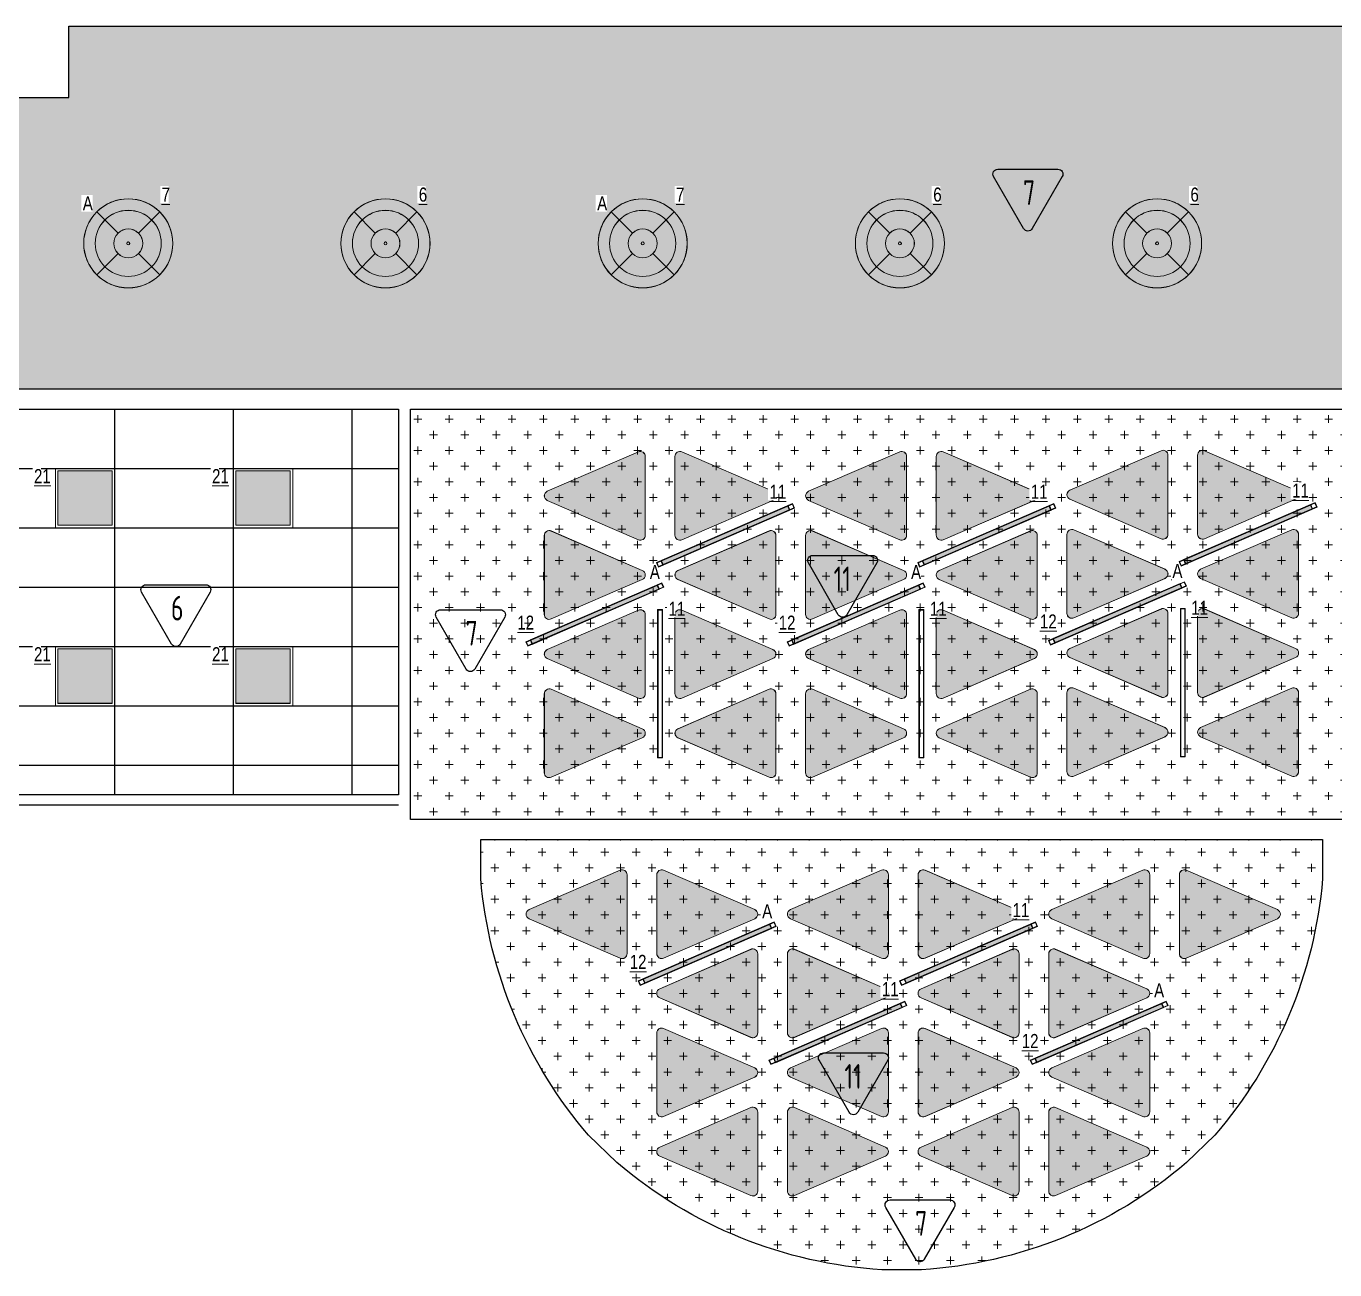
# Model space of a CAD drawing. Header units: millimetres. Extents: x -510890 to 418982, y -118257 to 141350.
# Drawn here: x 220505 to 233734, y 62294 to 74866 of the extents above; entities that cross this region are included whole.
import ezdxf

# ---------------------------------------------------------------- set-up
doc = ezdxf.new("R2010")
doc.units = ezdxf.units.MM
for name, color, linetype, lineweight in [('_ЭОМ_ОБЩ_Освещение_текст тип светильника', 172, 'Continuous', 50), ('_ЭОМ_светильник А', 1, 'Continuous', 35), ('_ЭОМ_светильник Р', 4, 'Continuous', 35), ('АР_Потолки_Штриховка', 252, 'Continuous', 0)]:
    doc.layers.add(name, color=color, linetype=linetype, lineweight=lineweight)
doc.layers.add('X-ref Light', color=250, linetype='Continuous')
for name, color, linetype, lineweight, true_color in [('АР_Потолок_RAL 095 85 40', 7, 'Continuous', 5, 0xddc87a), ('АР_Потолок_RAL 100 70 20', 7, 'Continuous', 5, 0xb3ac85), ('АР_Потолок_Покраска', 7, 'Continuous', 5, 0x007399), ('АР_Потолок_Текстура дерево', 7, 'Continuous', 5, 0xe7bf8e)]:
    doc.layers.add(name, color=color, linetype=linetype, lineweight=lineweight, true_color=true_color)
doc.layers.get('X-ref Light').off()
doc.styles.add('ISOCPEUR', font='isocpeur.ttf', dxfattribs={"height": 800})
doc.styles.add('ГОСТ', font='cad.shx', dxfattribs={"width": 0.8})

# ---------------------------------------------------------------- blocks, each defined once
blk = doc.blocks.new('A$C4757d704')
at = {"true_color": 0xf8f6b0, "transparency": 33554687}
h = blk.add_hatch(color=51, dxfattribs=at)
h.dxf.hatch_style = 1
h.paths.add_polyline_path([(214, 686), (132, 768, 0.198841), (0, 450, 0.198983), (132, 132), (214, 214, -0.198912), (116, 450, -0.198912)])
edge = h.paths.add_edge_path()
edge.add_arc((450, 450), 334, 135, 180)
edge.add_arc((450, 450), 334, 180, 225)
edge.add_line((214, 214), (347, 347))
edge.add_ellipse((450, 450), major_axis=(-146, 0), ratio=1, start_angle=315, end_angle=405, ccw=False)
edge.add_line((347, 553), (214, 686))
edge = h.paths.add_edge_path()
edge.add_line((214, 686), (347, 553))
edge.add_ellipse((450, 450), major_axis=(-146, 0), ratio=1, start_angle=225, end_angle=315, ccw=False)
edge.add_line((553, 553), (686, 686))
edge.add_arc((450, 450), 334, 45, 135)
h.paths.add_polyline_path([(132, 768), (214, 686, -0.414214), (686, 686), (768, 768, 0.414374)])
h.paths.add_polyline_path([(768, 768), (686, 686, -0.198912), (784, 450, -0.198912), (686, 214), (768, 132, 0.198983), (900, 450, 0.198841)])
edge = h.paths.add_edge_path()
edge.add_line((686, 686), (553, 553))
edge.add_ellipse((450, 450), major_axis=(-146, 0), ratio=1, start_angle=495, end_angle=585, ccw=False)
edge.add_line((553, 347), (686, 214))
edge.add_arc((450, 450), 334, 315, 360)
edge.add_arc((450, 450), 334, 0, 45)
edge = h.paths.add_edge_path()
edge.add_ellipse((450, 450), major_axis=(-146, 0), ratio=1, start_angle=405, end_angle=495, ccw=False)
edge.add_line((347, 347), (214, 214))
edge.add_arc((450, 450), 334, 225, 315)
edge.add_line((686, 214), (553, 347))
h.paths.add_polyline_path([(768, 132), (686, 214, -0.414214), (214, 214), (132, 132, 0.414054)])
edge = h.paths.add_edge_path()
edge.add_ellipse((450, 450), major_axis=(-146, 0), ratio=1, start_angle=495, end_angle=585)
edge.add_ellipse((450, 450), major_axis=(-146, 0), ratio=1, start_angle=225, end_angle=315)
edge.add_ellipse((450, 450), major_axis=(-146, 0), ratio=1, start_angle=315, end_angle=405)
edge.add_ellipse((450, 450), major_axis=(-146, 0), ratio=1, start_angle=405, end_angle=495)
edge = h.paths.add_edge_path(flags=0)
edge.add_ellipse((450, 450), major_axis=(-14.6, 0), ratio=1, start_angle=0, end_angle=360)
edge = h.paths.add_edge_path(flags=16)
edge.add_ellipse((450, 450), major_axis=(-14.6, 0), ratio=1, start_angle=0, end_angle=360)
at = {"layer": 'АР_Потолки_Штриховка', "color": 18, "ltscale": 100, "true_color": 0x000000}
for points in [[(132, 768), (347, 553)], [(768, 768), (553, 553)], [(347, 347), (132, 132)], [(553, 347), (768, 132)]]:
    blk.add_lwpolyline(points, dxfattribs=at)
for radius in [450, 334]:
    blk.add_circle((450, 450), radius, dxfattribs=at)
for major_axis in [(-146, 0), (-146, 0), (-14.6, 0)]:
    blk.add_ellipse((450, 450), major_axis=major_axis, ratio=1, start_param=3.926991, end_param=10.210176, dxfattribs=at)
blk = doc.blocks.new('RVE-SLIM-PRIME-595')
at = {"color": 0, "linetype": 'ByBlock', "lineweight": -2, "ltscale": 40}
for points in [[(300, -300), (-300, -300), (-300, 300), (300, 300)], [(275, -275), (-275, -275), (-275, 275), (275, 275)]]:
    blk.add_lwpolyline(points, close=True, dxfattribs=at)
blk = doc.blocks.new('RVE-PLS5070-1500-P')
at = {"color": 0, "linetype": 'ByBlock', "lineweight": -2, "ltscale": 40}
for points in [[(750, -25), (-750, -25), (-750, 25), (750, 25)], [(745, -20), (-745, -20), (-745, 20), (745, 20)]]:
    blk.add_lwpolyline(points, close=True, dxfattribs=at)
blk = doc.blocks.new('светильник школа коридор')
at = {"color": 0, "linetype": 'ByBlock', "lineweight": -2}
for points in [[(-318, 318), (-103, 103)], [(318, 318), (103, 103)], [(-103, -103), (-318, -318)], [(103, -103), (318, -318)]]:
    blk.add_lwpolyline(points, dxfattribs=at)
blk.add_circle((0, 0), 334, dxfattribs=at)
for major_axis in [(-450, 0), (-146, 0), (-146, 0), (-14.6, 0)]:
    blk.add_ellipse((0, 0), major_axis=major_axis, ratio=1, start_param=3.926991, end_param=10.210176, dxfattribs=at)
blk = doc.blocks.new('A$Cf9aa4cc4')
at = {"layer": 'АР_Потолки_Штриховка', "color": 18, "lineweight": 18, "ltscale": 100, "true_color": 0x000000}
for points in [[(11750, 3506, 0.539691), (11819, 3552), (11819, 4350, 0.539691), (11750, 4395), (10829, 3997, 0.656611), (10829, 3905), (11750, 3506)], [(12189, 3506, -0.539691), (12119, 3552), (12119, 4350, -0.539691), (12189, 4395), (13110, 3997, -0.656611), (13110, 3905), (12189, 3506)], [(14391, 3506, 0.539691), (14461, 3552), (14461, 4350, 0.539691), (14391, 4395), (13470, 3997, 0.656611), (13470, 3905), (14391, 3506)], [(14831, 3506, -0.539691), (14761, 3552), (14761, 4350, -0.539691), (14831, 4395), (15752, 3997, -0.656611), (15752, 3905), (14831, 3506)], [(17033, 3517, 0.539691), (17103, 3563), (17103, 4361, 0.539691), (17033, 4407), (16112, 4008, 0.656611), (16112, 3916), (17033, 3517)], [(17473, 3517, -0.539691), (17403, 3563), (17403, 4361, -0.539691), (17473, 4407), (18393, 4008, -0.656611), (18393, 3916), (17473, 3517)], [(10869, 2706, -0.539691), (10799, 2752), (10799, 3550, -0.539691), (10869, 3595), (11789, 3197, -0.656611), (11789, 3105), (10869, 2706)], [(13070, 2706, 0.539691), (13140, 2752), (13140, 3550, 0.539691), (13070, 3595), (12150, 3197, 0.656611), (12150, 3105), (13070, 2706)], [(13510, 2706, -0.539691), (13440, 2752), (13440, 3550, -0.539691), (13510, 3595), (14431, 3197, -0.656611), (14431, 3105), (13510, 2706)], [(15712, 2706, 0.539691), (15782, 2752), (15782, 3550, 0.539691), (15712, 3595), (14791, 3197, 0.656611), (14791, 3105), (15712, 2706)], [(16152, 2717, -0.539691), (16082, 2763), (16082, 3561, -0.539691), (16152, 3607), (17073, 3208, -0.656611), (17073, 3116), (16152, 2717)], [(18354, 2717, 0.539691), (18423, 2763), (18423, 3561, 0.539691), (18354, 3607), (17433, 3208, 0.656611), (17433, 3116), (18354, 2717)], [(11750, 1906, 0.539691), (11819, 1952), (11819, 2750, 0.539691), (11750, 2795), (10829, 2397, 0.656611), (10829, 2305), (11750, 1906)], [(12189, 1906, -0.539691), (12119, 1952), (12119, 2750, -0.539691), (12189, 2795), (13110, 2397, -0.656611), (13110, 2305), (12189, 1906)], [(14391, 1906, 0.539691), (14461, 1952), (14461, 2750, 0.539691), (14391, 2795), (13470, 2397, 0.656611), (13470, 2305), (14391, 1906)], [(14831, 1906, -0.539691), (14761, 1952), (14761, 2750, -0.539691), (14831, 2795), (15752, 2397, -0.656611), (15752, 2305), (14831, 1906)], [(17033, 1917, 0.539691), (17103, 1963), (17103, 2761, 0.539691), (17033, 2807), (16112, 2408, 0.656611), (16112, 2316), (17033, 1917)], [(17473, 1917, -0.539691), (17403, 1963), (17403, 2761, -0.539691), (17473, 2807), (18393, 2408, -0.656611), (18393, 2316), (17473, 1917)], [(10869, 1106, -0.539691), (10799, 1152), (10799, 1950, -0.539691), (10869, 1995), (11789, 1597, -0.656611), (11789, 1505), (10869, 1106)], [(13070, 1106, 0.539691), (13140, 1152), (13140, 1950, 0.539691), (13070, 1995), (12150, 1597, 0.656611), (12150, 1505), (13070, 1106)], [(13510, 1106, -0.539691), (13440, 1152), (13440, 1950, -0.539691), (13510, 1995), (14431, 1597, -0.656611), (14431, 1505), (13510, 1106)], [(15712, 1106, 0.539691), (15782, 1152), (15782, 1950, 0.539691), (15712, 1995), (14791, 1597, 0.656611), (14791, 1505), (15712, 1106)], [(16152, 1117, -0.539691), (16082, 1163), (16082, 1961, -0.539691), (16152, 2007), (17073, 1608, -0.656611), (17073, 1516), (16152, 1117)], [(18354, 1117, 0.539691), (18423, 1163), (18423, 1961, 0.539691), (18354, 2007), (17433, 1608, 0.656611), (17433, 1516), (18354, 1117)], [(11565, -723, 0.539691), (11635, -677), (11635, 121, 0.539691), (11565, 167), (10644, -232, 0.656611), (10644, -324), (11565, -723)], [(12005, -723, -0.539691), (11935, -677), (11935, 121, -0.539691), (12005, 167), (12926, -232, -0.656611), (12926, -324), (12005, -723)], [(14207, -723, 0.539691), (14277, -677), (14277, 121, 0.539691), (14207, 167), (13286, -232, 0.656611), (13286, -324), (14207, -723)], [(14647, -723, -0.539691), (14577, -677), (14577, 121, -0.539691), (14647, 167), (15567, -232, -0.656611), (15567, -324), (14647, -723)], [(16848, -723, 0.539691), (16918, -677), (16918, 121, 0.539691), (16848, 167), (15928, -232, 0.656611), (15928, -324), (16848, -723)], [(17288, -723, -0.539691), (17218, -677), (17218, 121, -0.539691), (17288, 167), (18209, -232, -0.656611), (18209, -324), (17288, -723)], [(12886, -1523, 0.539691), (12956, -1477), (12956, -679, 0.539691), (12886, -633), (11965, -1032, 0.656611), (11965, -1124), (12886, -1523)], [(13326, -1523, -0.539691), (13256, -1477), (13256, -679, -0.539691), (13326, -633), (14247, -1032, -0.656611), (14247, -1124), (13326, -1523)], [(15528, -1523, 0.539691), (15597, -1477), (15597, -679, 0.539691), (15528, -633), (14607, -1032, 0.656611), (14607, -1124), (15528, -1523)], [(15967, -1523, -0.539691), (15898, -1477), (15898, -679, -0.539691), (15967, -633), (16888, -1032, -0.656611), (16888, -1124), (15967, -1523)], [(12005, -2323, -0.539691), (11935, -2277), (11935, -1479, -0.539691), (12005, -1433), (12926, -1832, -0.656611), (12926, -1924), (12005, -2323)], [(14207, -2323, 0.539691), (14277, -2277), (14277, -1479, 0.539691), (14207, -1433), (13286, -1832, 0.656611), (13286, -1924), (14207, -2323)], [(14647, -2323, -0.539691), (14577, -2277), (14577, -1479, -0.539691), (14647, -1433), (15567, -1832, -0.656611), (15567, -1924), (14647, -2323)], [(16848, -2323, 0.539691), (16918, -2277), (16918, -1479, 0.539691), (16848, -1433), (15928, -1832, 0.656611), (15928, -1924), (16848, -2323)], [(12886, -3123, 0.539691), (12956, -3077), (12956, -2279, 0.539691), (12886, -2233), (11965, -2632, 0.656611), (11965, -2724), (12886, -3123)], [(13326, -3123, -0.539691), (13256, -3077), (13256, -2279, -0.539691), (13326, -2233), (14247, -2632, -0.656611), (14247, -2724), (13326, -3123)], [(15528, -3123, 0.539691), (15597, -3077), (15597, -2279, 0.539691), (15528, -2233), (14607, -2632, 0.656611), (14607, -2724), (15528, -3123)], [(15967, -3123, -0.539691), (15898, -3077), (15898, -2279, -0.539691), (15967, -2233), (16888, -2632, -0.656611), (16888, -2724), (15967, -3123)]]:
    blk.add_lwpolyline(points, format="xyb", dxfattribs=at)
for points in [[(6456, 3628), (5856, 3628), (5856, 4228), (6456, 4228)], [(6431, 3653), (5881, 3653), (5881, 4203), (6431, 4203)], [(8256, 3628), (7656, 3628), (7656, 4228), (8256, 4228)], [(8231, 3653), (7681, 3653), (7681, 4203), (8231, 4203)], [(11997, 3249), (13282, 3806), (13262, 3852), (11977, 3295)], [(12000, 3256), (13275, 3809), (13260, 3845), (11984, 3293)], [(14639, 3249), (15924, 3806), (15904, 3852), (14619, 3295)], [(14642, 3256), (15917, 3809), (15901, 3845), (14626, 3293)], [(17281, 3261), (18565, 3817), (18545, 3863), (17261, 3307)], [(17283, 3267), (18559, 3820), (18543, 3857), (17267, 3304)], [(10677, 2449), (11961, 3006), (11941, 3052), (10657, 2495)], [(10679, 2456), (11955, 3009), (11939, 3045), (10663, 2493)], [(13318, 2449), (14603, 3006), (14583, 3052), (13298, 2495)], [(13321, 2456), (14596, 3009), (14580, 3045), (13305, 2493)], [(15960, 2461), (17245, 3017), (17225, 3063), (15940, 2507)], [(15963, 2467), (17238, 3020), (17222, 3057), (15947, 2504)], [(6456, 1828), (5856, 1828), (5856, 2428), (6456, 2428)], [(6431, 1853), (5881, 1853), (5881, 2403), (6431, 2403)], [(8256, 1828), (7656, 1828), (7656, 2428), (8256, 2428)], [(8231, 1853), (7681, 1853), (7681, 2403), (8231, 2403)], [(11813, -979), (13098, -423), (13078, -377), (11793, -933)], [(11816, -973), (13091, -420), (13075, -383), (11800, -936)], [(14455, -979), (15739, -423), (15720, -377), (14435, -933)], [(14457, -973), (15733, -420), (15717, -383), (14441, -936)], [(13134, -1779), (14419, -1223), (14399, -1177), (13114, -1733)], [(13137, -1773), (14412, -1220), (14396, -1183), (13121, -1736)], [(15775, -1779), (17060, -1223), (17040, -1177), (15756, -1733)], [(15778, -1773), (17054, -1220), (17038, -1183), (15762, -1736)]]:
    blk.add_lwpolyline(points, close=True, dxfattribs=at)
at = {"layer": '_ЭОМ_светильник А', "color": 18, "lineweight": 18, "ltscale": 100, "true_color": 0x000000, "rotation": 203.4213310063314}
for p in [(11309, 2751), (13951, 2751), (16592, 2762), (12445, -678), (16408, -1478)]:
    blk.add_blockref('RVE-PLS5070-1500-P', p, dxfattribs=at)
at = {"layer": '_ЭОМ_светильник Р', "color": 18, "lineweight": 18, "ltscale": 100, "true_color": 0x000000}
for name, p in [('светильник школа коридор', (9193, 6503)), ('светильник школа коридор', (14393, 6503)), ('светильник школа коридор', (16993, 6503)), ('RVE-SLIM-PRIME-595', (6156, 3928)), ('RVE-SLIM-PRIME-595', (7956, 3928)), ('RVE-SLIM-PRIME-595', (6156, 2128)), ('RVE-SLIM-PRIME-595', (7956, 2128))]:
    blk.add_blockref(name, p, dxfattribs=at)
for p, rotation in [((11969, 2051), 89.99999999999997), ((14611, 2051), 89.99999999999997), ((17253, 2062), 89.99999999999997), ((13766, -1478), 203.4213310063314)]:
    blk.add_blockref('RVE-PLS5070-1500-P', p, dxfattribs=dict(at, rotation=rotation))
at = {"layer": 'X-ref Light', "color": 18, "linetype": 'ByBlock', "lineweight": 18, "ltscale": 40, "true_color": 0x000000}
for p in [(6143, 6053), (8743, 6053), (11343, 6053), (13943, 6053), (16543, 6053)]:
    blk.add_blockref('A$C4757d704', p, dxfattribs=at)
at = {"layer": '_ЭОМ_ОБЩ_Освещение_текст тип светильника', "color": 18, "lineweight": 18, "ltscale": 40, "true_color": 0x000000, "char_height": 142.2, "width": 55.87, "attachment_point": 1, "style": 'ГОСТ', "bg_fill": 3, "box_fill_scale": 1.1, "bg_fill_color": 256, "bg_fill_transparency": 0}
for s, insert in [('{\\L6}', (9530, 7067)), ('{\\L6}', (14730, 7067)), ('{\\L6}', (17330, 7067)), ('{\\L21}', (5640, 4221)), ('{\\L21}', (7440, 4221)), ('{\\L11}', (12054, 2880)), ('{\\L11}', (14696, 2880)), ('{\\L11}', (17338, 2891)), ('{\\L12}', (10526, 2740)), ('{\\L12}', (13168, 2740)), ('{\\L12}', (15809, 2752)), ('{\\L21}', (5640, 2421)), ('{\\L21}', (7440, 2421)), ('{\\L12}', (11662, -689)), ('{\\L11}', (14211, -965)), ('{\\L12}', (15625, -1489))]:
    blk.add_mtext(s, dxfattribs=dict(at, insert=insert))
at = {"layer": '_ЭОМ_светильник А', "color": 18, "lineweight": 18, "ltscale": 100, "true_color": 0x000000, "char_height": 142, "width": 86.04, "attachment_point": 1, "style": 'ГОСТ', "bg_fill": 3, "box_fill_scale": 1.1, "bg_fill_color": 256, "bg_fill_transparency": 0}
for insert in [(6133, 6978, 0), (11333, 6978, 0), (11865, 3252), (14506, 3252), (17148, 3263), (13001, -177), (16963, -977)]:
    blk.add_mtext('А', dxfattribs=dict(at, insert=insert))
at = {"layer": '_ЭОМ_светильник А', "color": 18, "lineweight": 18, "ltscale": 100, "true_color": 0x000000}
for p in [(6593, 6503), (11793, 6503)]:
    blk.add_blockref('светильник школа коридор', p, dxfattribs=at)
at = {"layer": '_ЭОМ_светильник Р', "color": 18, "lineweight": 18, "ltscale": 100, "true_color": 0x000000, "rotation": 203.4213310063314}
for p in [(12630, 3551), (15271, 3551), (17913, 3562), (15087, -678)]:
    blk.add_blockref('RVE-PLS5070-1500-P', p, dxfattribs=at)
at = {"layer": '_ЭОМ_ОБЩ_Освещение_текст тип светильника', "color": 18, "lineweight": 18, "ltscale": 40, "true_color": 0x000000, "char_height": 142.2, "width": 55.87, "attachment_point": 1, "style": 'ГОСТ', "bg_fill": 3, "box_fill_scale": 1.1, "bg_fill_color": 256, "bg_fill_transparency": 0}
for s, insert in [('{\\L7}', (6930, 7067)), ('{\\L7}', (12130, 7067)), ('{\\L11}', (13075, 4063)), ('{\\L11}', (15716, 4063)), ('{\\L11}', (18358, 4075)), ('{\\L11}', (15532, -165))]:
    blk.add_mtext(s, dxfattribs=dict(at, insert=insert))

msp = doc.modelspace()

# ---------------------------------------------------------------- hatches: boundary and pattern name
at = {"layer": 'АР_Потолки_Штриховка', "ltscale": 100, "true_color": 0xf8f6b0}
h = msp.add_hatch(color=51, dxfattribs=at)
h.dxf.hatch_style = 1
h.paths.add_polyline_path([(220825.6, 69820.6), (221375.6, 69820.6), (221375.6, 70370.6), (220825.6, 70370.6)])
h = msp.add_hatch(color=51, dxfattribs=at)
h.dxf.hatch_style = 1
h.paths.add_polyline_path([(222625.6, 69820.6), (223175.6, 69820.6), (223175.6, 70370.6), (222625.6, 70370.6)])
h = msp.add_hatch(color=51, dxfattribs=at)
h.dxf.hatch_style = 1
h.paths.add_polyline_path([(226944.5, 69423.5), (228220, 69976), (228204.1, 70012.7), (226928.6, 69460.2)])
h = msp.add_hatch(color=51, dxfattribs=at)
h.dxf.hatch_style = 1
h.paths.add_polyline_path([(229586.1, 69423.5), (230861.6, 69976), (230845.7, 70012.7), (229570.2, 69460.2)])
h = msp.add_hatch(color=51, dxfattribs=at)
h.dxf.hatch_style = 1
h.paths.add_polyline_path([(232227.8, 69434.9), (233503.3, 69987.4), (233487.4, 70024.1), (232211.9, 69471.6)])
h = msp.add_hatch(color=51, dxfattribs=at)
h.dxf.hatch_style = 1
h.paths.add_polyline_path([(225623.7, 68623.5), (226899.2, 69176), (226883.3, 69212.7), (225607.8, 68660.2)])
h = msp.add_hatch(color=51, dxfattribs=at)
h.dxf.hatch_style = 1
h.paths.add_polyline_path([(228265.4, 68623.5), (229540.9, 69176), (229525, 69212.7), (228249.5, 68660.2)])
h = msp.add_hatch(color=51, dxfattribs=at)
h.dxf.hatch_style = 1
h.paths.add_polyline_path([(230907, 68634.9), (232182.5, 69187.4), (232166.6, 69224.1), (230891.1, 68671.6)])
h = msp.add_hatch(color=51, dxfattribs=at)
h.dxf.hatch_style = 1
h.paths.add_polyline_path([(220825.6, 68020.7), (221375.6, 68020.7), (221375.6, 68570.7), (220825.6, 68570.7)])
h = msp.add_hatch(color=51, dxfattribs=at)
h.dxf.hatch_style = 1
h.paths.add_polyline_path([(222625.6, 68020.7), (223175.6, 68020.7), (223175.6, 68570.7), (222625.6, 68570.7)])
h = msp.add_hatch(color=51, dxfattribs=at)
h.dxf.hatch_style = 1
h.paths.add_polyline_path([(226760.2, 65194.7), (228035.7, 65747.2), (228019.8, 65783.9), (226744.3, 65231.4)])
h = msp.add_hatch(color=51, dxfattribs=at)
h.dxf.hatch_style = 1
h.paths.add_polyline_path([(229401.8, 65194.7), (230677.3, 65747.2), (230661.4, 65783.9), (229385.9, 65231.4)])
h = msp.add_hatch(color=51, dxfattribs=at)
h.dxf.hatch_style = 1
h.paths.add_polyline_path([(228081.1, 64394.7), (229356.6, 64947.2), (229340.7, 64983.9), (228065.2, 64431.4)])
h = msp.add_hatch(color=51, dxfattribs=at)
h.dxf.hatch_style = 1
h.paths.add_polyline_path([(230722.6, 64394.7), (231998.1, 64947.2), (231982.2, 64983.9), (230706.7, 64431.4)])
at = {"layer": 'АР_Потолок_RAL 095 85 40', "transparency": 33554687}
h = msp.add_hatch(color=256, dxfattribs=at)
h.dxf.hatch_style = 1
h.paths.add_polyline_path([(225773.3, 70164, 0.6566108), (225773.3, 70072.2), (226694, 69673.3, 0.5396909), (226763.9, 69719.2), (226763.9, 70516.9, 0.5396909), (226694, 70562.8)])
h = msp.add_hatch(color=256, dxfattribs=at)
h.dxf.hatch_style = 1
h.paths.add_polyline_path([(230696.2, 70072.2, 0.6566108), (230696.2, 70164), (229775.4, 70562.8, 0.5396909), (229705.5, 70516.9), (229705.5, 69719.2, 0.5396909), (229775.4, 69673.3)])
h = msp.add_hatch(color=256, dxfattribs=at)
h.dxf.hatch_style = 1
h.paths.add_polyline_path([(228454.7, 69762.8, 0.5396909), (228384.8, 69716.9), (228384.8, 68919.2, 0.5396909), (228454.7, 68873.3), (229375.4, 69272.2, 0.6566108), (229375.4, 69364)])
h = msp.add_hatch(color=256, dxfattribs=at)
h.dxf.hatch_style = 1
h.paths.add_polyline_path([(233298.1, 68884.8, 0.5396909), (233368, 68930.6), (233368, 69728.3, 0.5396909), (233298.1, 69774.2), (232377.3, 69375.4, 0.6566108), (232377.3, 69283.6)])
h = msp.add_hatch(color=256, dxfattribs=at)
h.dxf.hatch_style = 1
h.paths.add_polyline_path([(227133.8, 68962.8, 0.5396909), (227063.9, 68916.9), (227063.9, 68119.2, 0.5396909), (227133.8, 68073.3), (228054.5, 68472.2, 0.6566108), (228054.5, 68564)])
h = msp.add_hatch(color=256, dxfattribs=at)
h.dxf.hatch_style = 1
h.paths.add_polyline_path([(231977.3, 68084.8, 0.5396909), (232047.2, 68130.6), (232047.2, 68928.3, 0.5396909), (231977.3, 68974.2), (231056.6, 68575.4, 0.6566108), (231056.6, 68483.6)])
h = msp.add_hatch(color=256, dxfattribs=at)
h.dxf.hatch_style = 1
h.paths.add_polyline_path([(225813, 68162.8, 0.5396909), (225743.2, 68116.9), (225743.2, 67319.2, 0.5396909), (225813, 67273.3), (226733.8, 67672.2, 0.6566108), (226733.8, 67764)])
h = msp.add_hatch(color=256, dxfattribs=at)
h.dxf.hatch_style = 1
h.paths.add_polyline_path([(229735.7, 67764, 0.6566108), (229735.7, 67672.2), (230656.4, 67273.3, 0.5396909), (230726.3, 67319.2), (230726.3, 68116.9, 0.5396909), (230656.4, 68162.8)])
h = msp.add_hatch(color=256, dxfattribs=at)
h.dxf.hatch_style = 1
h.paths.add_polyline_path([(225589, 65935.2, 0.6566108), (225589, 65843.4), (226509.8, 65444.6, 0.5396909), (226579.6, 65490.5), (226579.6, 66288.2, 0.5396909), (226509.8, 66334)])
h = msp.add_hatch(color=256, dxfattribs=at)
h.dxf.hatch_style = 1
h.paths.add_polyline_path([(230511.9, 65843.4, 0.6566108), (230511.9, 65935.2), (229591.1, 66334, 0.5396909), (229521.3, 66288.2), (229521.3, 65490.5, 0.5396909), (229591.1, 65444.6)])
h = msp.add_hatch(color=256, dxfattribs=at)
h.dxf.hatch_style = 1
h.paths.add_polyline_path([(228270.4, 65534, 0.5396909), (228200.5, 65488.2), (228200.5, 64690.5, 0.5396909), (228270.4, 64644.6), (229191.1, 65043.4, 0.6566108), (229191.1, 65135.2)])
h = msp.add_hatch(color=256, dxfattribs=at)
h.dxf.hatch_style = 1
h.paths.add_polyline_path([(226949.5, 64734, 0.5396909), (226879.6, 64688.2), (226879.6, 63890.5, 0.5396909), (226949.5, 63844.6), (227870.3, 64243.4, 0.6566108), (227870.3, 64335.2)])
h = msp.add_hatch(color=256, dxfattribs=at)
h.dxf.hatch_style = 1
h.paths.add_polyline_path([(231792.9, 63844.6, 0.5396909), (231862.8, 63890.5), (231862.8, 64688.2, 0.5396909), (231792.9, 64734), (230872.2, 64335.2, 0.6566108), (230872.2, 64243.4)])
h = msp.add_hatch(color=256, dxfattribs=at)
h.dxf.hatch_style = 1
h.paths.add_polyline_path([(229551.4, 63535.2, 0.6566108), (229551.4, 63443.4), (230472.1, 63044.6, 0.5396909), (230542, 63090.5), (230542, 63888.2, 0.5396909), (230472.1, 63934)])
at = {"layer": 'АР_Потолок_RAL 100 70 20', "transparency": 33554687}
h = msp.add_hatch(color=256, dxfattribs=at)
h.dxf.hatch_style = 1
h.paths.add_polyline_path([(228414.9, 70164, 0.6566108), (228414.9, 70072.2), (229335.7, 69673.3, 0.5396909), (229405.5, 69719.2), (229405.5, 70516.9, 0.5396909), (229335.7, 70562.8)])
h = msp.add_hatch(color=256, dxfattribs=at)
h.dxf.hatch_style = 1
h.paths.add_polyline_path([(232417.1, 70574.2, 0.5396909), (232347.2, 70528.3), (232347.2, 69730.6, 0.5396909), (232417.1, 69684.8), (233337.8, 70083.6, 0.6566108), (233337.8, 70175.4)])
h = msp.add_hatch(color=256, dxfattribs=at)
h.dxf.hatch_style = 1
h.paths.add_polyline_path([(227094, 69364, 0.6566108), (227094, 69272.2), (228014.8, 68873.3, 0.5396909), (228084.7, 68919.2), (228084.7, 69716.9, 0.5396909), (228014.8, 69762.8)])
h = msp.add_hatch(color=256, dxfattribs=at)
h.dxf.hatch_style = 1
h.paths.add_polyline_path([(231026.5, 68930.6, 0.5396909), (231096.3, 68884.8), (232017.1, 69283.6, 0.6566108), (232017.1, 69375.4), (231096.3, 69774.2, 0.5396909), (231026.5, 69728.3)])
h = msp.add_hatch(color=256, dxfattribs=at)
h.dxf.hatch_style = 1
h.paths.add_polyline_path([(225773.3, 68564, 0.6566108), (225773.3, 68472.2), (226694, 68073.3, 0.5396909), (226763.9, 68119.2), (226763.9, 68916.9, 0.5396909), (226694, 68962.8)])
h = msp.add_hatch(color=256, dxfattribs=at)
h.dxf.hatch_style = 1
h.paths.add_polyline_path([(230696.2, 68472.2, 0.6566108), (230696.2, 68564), (229775.4, 68962.8, 0.5396909), (229705.5, 68916.9), (229705.5, 68119.2, 0.5396909), (229775.4, 68073.3)])
h = msp.add_hatch(color=256, dxfattribs=at)
h.dxf.hatch_style = 1
h.paths.add_polyline_path([(228454.7, 68162.8, 0.5396909), (228384.8, 68116.9), (228384.8, 67319.2, 0.5396909), (228454.7, 67273.3), (229375.4, 67672.2, 0.6566108), (229375.4, 67764)])
h = msp.add_hatch(color=256, dxfattribs=at)
h.dxf.hatch_style = 1
h.paths.add_polyline_path([(233298.1, 67284.8, 0.5396909), (233368, 67330.6), (233368, 68128.3, 0.5396909), (233298.1, 68174.2), (232377.3, 67775.4, 0.6566108), (232377.3, 67683.6)])
h = msp.add_hatch(color=256, dxfattribs=at)
h.dxf.hatch_style = 1
h.paths.add_polyline_path([(228230.6, 65935.2, 0.6566108), (228230.6, 65843.4), (229151.4, 65444.6, 0.5396909), (229221.3, 65490.5), (229221.3, 66288.2, 0.5396909), (229151.4, 66334)])
h = msp.add_hatch(color=256, dxfattribs=at)
h.dxf.hatch_style = 1
h.paths.add_polyline_path([(232232.7, 66334, 0.5396909), (232162.8, 66288.2), (232162.8, 65490.5, 0.5396909), (232232.7, 65444.6), (233153.4, 65843.4, 0.6566108), (233153.4, 65935.2)])
h = msp.add_hatch(color=256, dxfattribs=at)
h.dxf.hatch_style = 1
h.paths.add_polyline_path([(226909.8, 65135.2, 0.6566108), (226909.8, 65043.4), (227830.5, 64644.6, 0.5396909), (227900.4, 64690.5), (227900.4, 65488.2, 0.5396909), (227830.5, 65534)])
h = msp.add_hatch(color=256, dxfattribs=at)
h.dxf.hatch_style = 1
h.paths.add_polyline_path([(230842, 64690.5, 0.5396909), (230911.9, 64644.6), (231832.7, 65043.4, 0.6566108), (231832.7, 65135.2), (230911.9, 65534, 0.5396909), (230842, 65488.2)])
h = msp.add_hatch(color=256, dxfattribs=at)
h.dxf.hatch_style = 1
h.paths.add_polyline_path([(230511.9, 64243.4, 0.6566108), (230511.9, 64335.2), (229591.1, 64734, 0.5396909), (229521.3, 64688.2), (229521.3, 63890.5, 0.5396909), (229591.1, 63844.6)])
h = msp.add_hatch(color=256, dxfattribs=at)
h.dxf.hatch_style = 1
h.paths.add_polyline_path([(228270.4, 63934, 0.5396909), (228200.5, 63888.2), (228200.5, 63090.5, 0.5396909), (228270.4, 63044.6), (229191.1, 63443.4, 0.6566108), (229191.1, 63535.2)])
at = {"layer": 'АР_Потолок_Покраска'}
h = msp.add_hatch(dxfattribs=at)
h.set_pattern_fill('CROSS', color=256, scale=25)
h.set_pattern_definition([(0, (271876.31, 0.001), (158.75, 158.75), [79.375, -238.125]), (90, (271916, -39.69), (-158.75, 158.75), [79.375, -238.125])])
h.paths.add_polyline_path([(216130.6, 74144.5), (220935.6, 74144.5), (220935.6, 74865.7), (237695.6, 74865.7), (237695.6, 74144.5), (242545.6, 74144.5), (242545.6, 71195.7), (216130.6, 71195.7)])
h = msp.add_hatch(dxfattribs=at)
h.set_pattern_fill('CROSS', color=256, scale=25)
h.set_pattern_definition([(0, (-26559.93, 56765.23), (158.75, 158.75), [79.375, -238.125]), (90, (-26520.24, 56725.54), (-158.75, 158.75), [79.375, -238.125])])
h.paths.add_polyline_path([(224390.6, 70993.8), (234629, 70995.7), (234629, 66845.7), (224390.6, 66845.7)])
h = msp.add_hatch(dxfattribs=at)
h.set_pattern_fill('CROSS', color=256, scale=25)
h.set_pattern_definition([(0, (271876.31, -3e-11), (158.75, 158.75), [79.375, -238.125]), (90, (271916, -39.69), (-158.75, 158.75), [79.375, -238.125])])
edge = h.paths.add_edge_path()
edge.add_line((225100.2, 66645.7), (233610.3, 66645.7))
edge.add_line((233610.3, 66645.7), (233610.3, 66245.7))
edge.add_arc((229055.1, 66636.9), 4572, 319.30037, 355.09177, ccw=False)
edge.add_line((232521.3, 63655.5), (232233.5, 63377.6))
edge.add_arc((229281.1, 66830.2), 4542.9, 273.46523, 310.53514, ccw=False)
edge.add_line((229555.7, 62295.7), (229155.6, 62295.7))
edge.add_arc((229430.2, 66830.2), 4542.9, 229.4653, 266.535, ccw=False)
edge.add_line((226477.7, 63377.6), (226190, 63655.5))
edge.add_arc((229656.7, 66638.5), 4573.5, 184.92695, 220.71087, ccw=False)
edge.add_line((225100.2, 66245.7), (225100.2, 66645.7))
at = {"layer": 'АР_Потолок_Текстура дерево', "transparency": 33554687}
h = msp.add_hatch(color=256, dxfattribs=at)
h.dxf.hatch_style = 1
h.paths.add_polyline_path([(227133.8, 70562.8, 0.5396909), (227063.9, 70516.9), (227063.9, 69719.2, 0.5396909), (227133.8, 69673.3), (228054.5, 70072.2, 0.6566108), (228054.5, 70164)])
h = msp.add_hatch(color=256, dxfattribs=at)
h.dxf.hatch_style = 1
h.paths.add_polyline_path([(231977.3, 69684.8, 0.5396909), (232047.2, 69730.6), (232047.2, 70528.3, 0.5396909), (231977.3, 70574.2), (231056.6, 70175.4, 0.6566108), (231056.6, 70083.6)])
h = msp.add_hatch(color=256, dxfattribs=at)
h.dxf.hatch_style = 1
h.paths.add_polyline_path([(225813, 69762.8, 0.5396909), (225743.2, 69716.9), (225743.2, 68919.2, 0.5396909), (225813, 68873.3), (226733.8, 69272.2, 0.6566108), (226733.8, 69364)])
h = msp.add_hatch(color=256, dxfattribs=at)
h.dxf.hatch_style = 1
h.paths.add_polyline_path([(229735.7, 69364, 0.6566108), (229735.7, 69272.2), (230656.4, 68873.3, 0.5396909), (230726.3, 68919.2), (230726.3, 69716.9, 0.5396909), (230656.4, 69762.8)])
h = msp.add_hatch(color=256, dxfattribs=at)
h.dxf.hatch_style = 1
h.paths.add_polyline_path([(228414.9, 68564, 0.6566108), (228414.9, 68472.2), (229335.7, 68073.3, 0.5396909), (229405.5, 68119.2), (229405.5, 68916.9, 0.5396909), (229335.7, 68962.8)])
h = msp.add_hatch(color=256, dxfattribs=at)
h.dxf.hatch_style = 1
h.paths.add_polyline_path([(232417.1, 68974.2, 0.5396909), (232347.2, 68928.3), (232347.2, 68130.6, 0.5396909), (232417.1, 68084.8), (233337.8, 68483.6, 0.6566108), (233337.8, 68575.4)])
h = msp.add_hatch(color=256, dxfattribs=at)
h.dxf.hatch_style = 1
h.paths.add_polyline_path([(227094, 67764, 0.6566108), (227094, 67672.2), (228014.8, 67273.3, 0.5396909), (228084.7, 67319.2), (228084.7, 68116.9, 0.5396909), (228014.8, 68162.8)])
h = msp.add_hatch(color=256, dxfattribs=at)
h.dxf.hatch_style = 1
h.paths.add_polyline_path([(231026.5, 67330.6, 0.5396909), (231096.3, 67284.8), (232017.1, 67683.6, 0.6566108), (232017.1, 67775.4), (231096.3, 68174.2, 0.5396909), (231026.5, 68128.3)])
h = msp.add_hatch(color=256, dxfattribs=at)
h.dxf.hatch_style = 1
h.paths.add_polyline_path([(226949.5, 66334, 0.5396909), (226879.6, 66288.2), (226879.6, 65490.5, 0.5396909), (226949.5, 65444.6), (227870.3, 65843.4, 0.6566108), (227870.3, 65935.2)])
h = msp.add_hatch(color=256, dxfattribs=at)
h.dxf.hatch_style = 1
h.paths.add_polyline_path([(231792.9, 65444.6, 0.5396909), (231862.8, 65490.5), (231862.8, 66288.2, 0.5396909), (231792.9, 66334), (230872.2, 65935.2, 0.6566108), (230872.2, 65843.4)])
h = msp.add_hatch(color=256, dxfattribs=at)
h.dxf.hatch_style = 1
h.paths.add_polyline_path([(229551.4, 65135.2, 0.6566108), (229551.4, 65043.4), (230472.1, 64644.6, 0.5396909), (230542, 64690.5), (230542, 65488.2, 0.5396909), (230472.1, 65534)])
h = msp.add_hatch(color=256, dxfattribs=at)
h.dxf.hatch_style = 1
h.paths.add_polyline_path([(228230.6, 64335.2, 0.6566108), (228230.6, 64243.4), (229151.4, 63844.6, 0.5396909), (229221.3, 63890.5), (229221.3, 64688.2, 0.5396909), (229151.4, 64734)])
h = msp.add_hatch(color=256, dxfattribs=at)
h.dxf.hatch_style = 1
h.paths.add_polyline_path([(226909.8, 63535.2, 0.6566108), (226909.8, 63443.4), (227830.5, 63044.6, 0.5396909), (227900.4, 63090.5), (227900.4, 63888.2, 0.5396909), (227830.5, 63934)])
h = msp.add_hatch(color=256, dxfattribs=at)
h.dxf.hatch_style = 1
h.paths.add_polyline_path([(230842, 63090.5, 0.5396909), (230911.9, 63044.6), (231832.7, 63443.4, 0.6566108), (231832.7, 63535.2), (230911.9, 63934, 0.5396909), (230842, 63888.2)])

# ---------------------------------------------------------------- linework, layer by layer
for points in [[(216130.6, 74144.5), (220935.6, 74144.5), (220935.6, 74865.7), (237695.6, 74865.7), (237695.6, 74144.5), (242545.6, 74144.5), (242545.6, 71195.7), (216130.6, 71195.7)], [(216130.6, 70995.7), (224270.6, 70995.7), (224270.6, 67095.7), (216130.6, 67095.7)], [(224390.6, 70993.8), (234629, 70995.7), (234629, 66845.7), (224390.6, 66845.7)]]:
    msp.add_lwpolyline(points, close=True)
for points in [[(230328.6, 73420.2), (230934.8, 73420.2, -0.5773495), (230978.1, 73345.2), (230675, 72820.2, -0.5773541), (230588.4, 72820.2), (230285.3, 73345.2, -0.5773491), (230328.6, 73420.2, -0.0000017)], [(228455.2, 69515.9), (229061.5, 69515.9, -0.5773495), (229104.8, 69440.9), (228801.6, 68915.9, -0.5773541), (228715, 68915.9), (228411.9, 69440.9, -0.5773491), (228455.2, 69515.9, -0.0000017)], [(221715.6, 69219.8), (222321.8, 69219.8, -0.5773495), (222365.1, 69144.8), (222062, 68619.8, -0.5773541), (221975.4, 68619.8), (221672.3, 69144.8, -0.5773491), (221715.6, 69219.8, -0.0000017)], [(224693.4, 68966.4), (225299.6, 68966.4, -0.5773495), (225342.9, 68891.4), (225039.8, 68366.4, -0.5773541), (224953.2, 68366.4), (224650.1, 68891.4, -0.5773491), (224693.4, 68966.4, -0.0000017)], [(228564.6, 64487.2), (229170.8, 64487.2, -0.5773495), (229214.1, 64412.2), (228911, 63887.2, -0.5773541), (228824.4, 63887.2), (228521.3, 64412.2, -0.5773491), (228564.6, 64487.2, -0.0000017)], [(229238, 63000.7), (229844.2, 63000.7, -0.5773495), (229887.5, 62925.7), (229584.4, 62400.7, -0.5773541), (229497.8, 62400.7), (229194.7, 62925.7, -0.5773491), (229238, 63000.7, -0.0000017)]]:
    msp.add_lwpolyline(points, format="xyb")
for points in [[(221400.6, 67095.7), (221400.6, 70995.7)], [(222600.6, 67095.7), (222600.6, 70995.7)], [(223800.6, 67095.7), (223800.6, 70995.7)], [(216130.6, 70395.7), (224270.6, 70395.7)], [(216130.6, 69795.7), (224270.6, 69795.7)], [(216130.6, 69195.7), (224270.6, 69195.7)], [(216130.6, 68595.7), (224270.6, 68595.7)], [(216130.6, 67995.7), (224270.6, 67995.7)], [(216130.6, 67395.7), (224270.6, 67395.7)], [(216130.6, 66995.7), (224270.6, 66995.7)]]:
    msp.add_lwpolyline(points)
msp.add_lwpolyline([(225100.2, 66645.7), (233610.3, 66645.7), (233610.3, 66245.7, -0.1574515), (232521.3, 63655.5), (232233.5, 63377.6, -0.1631735), (229555.7, 62295.7), (229155.6, 62295.7, -0.1631725), (226477.7, 63377.6), (226190, 63655.5, -0.1574181), (225100.2, 66245.7)], format="xyb", close=True)
at = {"layer": 'АР_Потолки_Штриховка', "color": 18, "ltscale": 100, "true_color": 0x000000}
for points in [[(226694, 69673.3, 0.5396909), (226763.9, 69719.2), (226763.9, 70516.9, 0.5396909), (226694, 70562.8), (225773.3, 70164, 0.6566108), (225773.3, 70072.2), (226694, 69673.3)], [(227133.8, 69673.3, -0.5396909), (227063.9, 69719.2), (227063.9, 70516.9, -0.5396909), (227133.8, 70562.8), (228054.5, 70164, -0.6566108), (228054.5, 70072.2), (227133.8, 69673.3)], [(229335.7, 69673.3, 0.5396909), (229405.5, 69719.2), (229405.5, 70516.9, 0.5396909), (229335.7, 70562.8), (228414.9, 70164, 0.6566108), (228414.9, 70072.2), (229335.7, 69673.3)], [(229775.4, 69673.3, -0.5396909), (229705.5, 69719.2), (229705.5, 70516.9, -0.5396909), (229775.4, 70562.8), (230696.2, 70164, -0.6566108), (230696.2, 70072.2), (229775.4, 69673.3)], [(231977.3, 69684.8, 0.5396909), (232047.2, 69730.6), (232047.2, 70528.3, 0.5396909), (231977.3, 70574.2), (231056.6, 70175.4, 0.6566108), (231056.6, 70083.6), (231977.3, 69684.8)], [(232417.1, 69684.8, -0.5396909), (232347.2, 69730.6), (232347.2, 70528.3, -0.5396909), (232417.1, 70574.2), (233337.8, 70175.4, -0.6566108), (233337.8, 70083.6), (232417.1, 69684.8)], [(225813, 68873.3, -0.5396909), (225743.2, 68919.2), (225743.2, 69716.9, -0.5396909), (225813, 69762.8), (226733.8, 69364, -0.6566108), (226733.8, 69272.2), (225813, 68873.3)], [(228014.8, 68873.3, 0.5396909), (228084.7, 68919.2), (228084.7, 69716.9, 0.5396909), (228014.8, 69762.8), (227094, 69364, 0.6566108), (227094, 69272.2), (228014.8, 68873.3)], [(228454.7, 68873.3, -0.5396909), (228384.8, 68919.2), (228384.8, 69716.9, -0.5396909), (228454.7, 69762.8), (229375.4, 69364, -0.6566108), (229375.4, 69272.2), (228454.7, 68873.3)], [(230656.4, 68873.3, 0.5396909), (230726.3, 68919.2), (230726.3, 69716.9, 0.5396909), (230656.4, 69762.8), (229735.7, 69364, 0.6566108), (229735.7, 69272.2), (230656.4, 68873.3)], [(231096.3, 68884.8, -0.5396909), (231026.5, 68930.6), (231026.5, 69728.3, -0.5396909), (231096.3, 69774.2), (232017.1, 69375.4, -0.6566108), (232017.1, 69283.6), (231096.3, 68884.8)], [(233298.1, 68884.8, 0.5396909), (233368, 68930.6), (233368, 69728.3, 0.5396909), (233298.1, 69774.2), (232377.3, 69375.4, 0.6566108), (232377.3, 69283.6), (233298.1, 68884.8)], [(226694, 68073.3, 0.5396909), (226763.9, 68119.2), (226763.9, 68916.9, 0.5396909), (226694, 68962.8), (225773.3, 68564, 0.6566108), (225773.3, 68472.2), (226694, 68073.3)], [(227133.8, 68073.3, -0.5396909), (227063.9, 68119.2), (227063.9, 68916.9, -0.5396909), (227133.8, 68962.8), (228054.5, 68564, -0.6566108), (228054.5, 68472.2), (227133.8, 68073.3)], [(229335.7, 68073.3, 0.5396909), (229405.5, 68119.2), (229405.5, 68916.9, 0.5396909), (229335.7, 68962.8), (228414.9, 68564, 0.6566108), (228414.9, 68472.2), (229335.7, 68073.3)], [(229775.4, 68073.3, -0.5396909), (229705.5, 68119.2), (229705.5, 68916.9, -0.5396909), (229775.4, 68962.8), (230696.2, 68564, -0.6566108), (230696.2, 68472.2), (229775.4, 68073.3)], [(231977.3, 68084.8, 0.5396909), (232047.2, 68130.6), (232047.2, 68928.3, 0.5396909), (231977.3, 68974.2), (231056.6, 68575.4, 0.6566108), (231056.6, 68483.6), (231977.3, 68084.8)], [(232417.1, 68084.8, -0.5396909), (232347.2, 68130.6), (232347.2, 68928.3, -0.5396909), (232417.1, 68974.2), (233337.8, 68575.4, -0.6566108), (233337.8, 68483.6), (232417.1, 68084.8)], [(225813, 67273.3, -0.5396909), (225743.2, 67319.2), (225743.2, 68116.9, -0.5396909), (225813, 68162.8), (226733.8, 67764, -0.6566108), (226733.8, 67672.2), (225813, 67273.3)], [(228014.8, 67273.3, 0.5396909), (228084.7, 67319.2), (228084.7, 68116.9, 0.5396909), (228014.8, 68162.8), (227094, 67764, 0.6566108), (227094, 67672.2), (228014.8, 67273.3)], [(228454.7, 67273.3, -0.5396909), (228384.8, 67319.2), (228384.8, 68116.9, -0.5396909), (228454.7, 68162.8), (229375.4, 67764, -0.6566108), (229375.4, 67672.2), (228454.7, 67273.3)], [(230656.4, 67273.3, 0.5396909), (230726.3, 67319.2), (230726.3, 68116.9, 0.5396909), (230656.4, 68162.8), (229735.7, 67764, 0.6566108), (229735.7, 67672.2), (230656.4, 67273.3)], [(231096.3, 67284.8, -0.5396909), (231026.5, 67330.6), (231026.5, 68128.3, -0.5396909), (231096.3, 68174.2), (232017.1, 67775.4, -0.6566108), (232017.1, 67683.6), (231096.3, 67284.8)], [(233298.1, 67284.8, 0.5396909), (233368, 67330.6), (233368, 68128.3, 0.5396909), (233298.1, 68174.2), (232377.3, 67775.4, 0.6566108), (232377.3, 67683.6), (233298.1, 67284.8)], [(226509.8, 65444.6, 0.5396909), (226579.6, 65490.5), (226579.6, 66288.2, 0.5396909), (226509.8, 66334), (225589, 65935.2, 0.6566108), (225589, 65843.4), (226509.8, 65444.6)], [(226949.5, 65444.6, -0.5396909), (226879.6, 65490.5), (226879.6, 66288.2, -0.5396909), (226949.5, 66334), (227870.3, 65935.2, -0.6566108), (227870.3, 65843.4), (226949.5, 65444.6)], [(229151.4, 65444.6, 0.5396909), (229221.3, 65490.5), (229221.3, 66288.2, 0.5396909), (229151.4, 66334), (228230.6, 65935.2, 0.6566108), (228230.6, 65843.4), (229151.4, 65444.6)], [(229591.1, 65444.6, -0.5396909), (229521.3, 65490.5), (229521.3, 66288.2, -0.5396909), (229591.1, 66334), (230511.9, 65935.2, -0.6566108), (230511.9, 65843.4), (229591.1, 65444.6)], [(231792.9, 65444.6, 0.5396909), (231862.8, 65490.5), (231862.8, 66288.2, 0.5396909), (231792.9, 66334), (230872.2, 65935.2, 0.6566108), (230872.2, 65843.4), (231792.9, 65444.6)], [(232232.7, 65444.6, -0.5396909), (232162.8, 65490.5), (232162.8, 66288.2, -0.5396909), (232232.7, 66334), (233153.4, 65935.2, -0.6566108), (233153.4, 65843.4), (232232.7, 65444.6)], [(227830.5, 64644.6, 0.5396909), (227900.4, 64690.5), (227900.4, 65488.2, 0.5396909), (227830.5, 65534), (226909.8, 65135.2, 0.6566108), (226909.8, 65043.4), (227830.5, 64644.6)], [(228270.4, 64644.6, -0.5396909), (228200.5, 64690.5), (228200.5, 65488.2, -0.5396909), (228270.4, 65534), (229191.1, 65135.2, -0.6566108), (229191.1, 65043.4), (228270.4, 64644.6)], [(230472.1, 64644.6, 0.5396909), (230542, 64690.5), (230542, 65488.2, 0.5396909), (230472.1, 65534), (229551.4, 65135.2, 0.6566108), (229551.4, 65043.4), (230472.1, 64644.6)], [(230911.9, 64644.6, -0.5396909), (230842, 64690.5), (230842, 65488.2, -0.5396909), (230911.9, 65534), (231832.7, 65135.2, -0.6566108), (231832.7, 65043.4), (230911.9, 64644.6)], [(226949.5, 63844.6, -0.5396909), (226879.6, 63890.5), (226879.6, 64688.2, -0.5396909), (226949.5, 64734), (227870.3, 64335.2, -0.6566108), (227870.3, 64243.4), (226949.5, 63844.6)], [(229151.4, 63844.6, 0.5396909), (229221.3, 63890.5), (229221.3, 64688.2, 0.5396909), (229151.4, 64734), (228230.6, 64335.2, 0.6566108), (228230.6, 64243.4), (229151.4, 63844.6)], [(229591.1, 63844.6, -0.5396909), (229521.3, 63890.5), (229521.3, 64688.2, -0.5396909), (229591.1, 64734), (230511.9, 64335.2, -0.6566108), (230511.9, 64243.4), (229591.1, 63844.6)], [(231792.9, 63844.6, 0.5396909), (231862.8, 63890.5), (231862.8, 64688.2, 0.5396909), (231792.9, 64734), (230872.2, 64335.2, 0.6566108), (230872.2, 64243.4), (231792.9, 63844.6)], [(227830.5, 63044.6, 0.5396909), (227900.4, 63090.5), (227900.4, 63888.2, 0.5396909), (227830.5, 63934), (226909.8, 63535.2, 0.6566108), (226909.8, 63443.4), (227830.5, 63044.6)], [(228270.4, 63044.6, -0.5396909), (228200.5, 63090.5), (228200.5, 63888.2, -0.5396909), (228270.4, 63934), (229191.1, 63535.2, -0.6566108), (229191.1, 63443.4), (228270.4, 63044.6)], [(230472.1, 63044.6, 0.5396909), (230542, 63090.5), (230542, 63888.2, 0.5396909), (230472.1, 63934), (229551.4, 63535.2, 0.6566108), (229551.4, 63443.4), (230472.1, 63044.6)], [(230911.9, 63044.6, -0.5396909), (230842, 63090.5), (230842, 63888.2, -0.5396909), (230911.9, 63934), (231832.7, 63535.2, -0.6566108), (231832.7, 63443.4), (230911.9, 63044.6)]]:
    msp.add_lwpolyline(points, format="xyb", dxfattribs=at)
for points in [[(221400.6, 69795.6), (220800.6, 69795.6), (220800.6, 70395.6), (221400.6, 70395.6)], [(223200.6, 69795.6), (222600.6, 69795.6), (222600.6, 70395.6), (223200.6, 70395.6)], [(221375.6, 69820.6), (220825.6, 69820.6), (220825.6, 70370.6), (221375.6, 70370.6)], [(223175.6, 69820.6), (222625.6, 69820.6), (222625.6, 70370.6), (223175.6, 70370.6)], [(226941.9, 69416.9), (228226.5, 69973.4), (228206.7, 70019.3), (226922, 69462.8)], [(226944.5, 69423.5), (228220, 69976), (228204.1, 70012.7), (226928.6, 69460.2)], [(229583.5, 69416.9), (230868.2, 69973.4), (230848.3, 70019.3), (229563.7, 69462.8)], [(229586.1, 69423.5), (230861.6, 69976), (230845.7, 70012.7), (229570.2, 69460.2)], [(232225.2, 69428.3), (233509.9, 69984.8), (233490, 70030.7), (232205.3, 69474.2)], [(232227.8, 69434.9), (233503.3, 69987.4), (233487.4, 70024.1), (232211.9, 69471.6)], [(225621.1, 68616.9), (226905.8, 69173.4), (226885.9, 69219.3), (225601.3, 68662.8)], [(225623.7, 68623.5), (226899.2, 69176), (226883.3, 69212.7), (225607.8, 68660.2)], [(228262.8, 68616.9), (229547.4, 69173.4), (229527.6, 69219.3), (228242.9, 68662.8)], [(228265.4, 68623.5), (229540.9, 69176), (229525, 69212.7), (228249.5, 68660.2)], [(230904.4, 68628.3), (232189.1, 69184.8), (232169.2, 69230.7), (230884.6, 68674.2)], [(230907, 68634.9), (232182.5, 69187.4), (232166.6, 69224.1), (230891.1, 68671.6)], [(221400.6, 67995.7), (220800.6, 67995.7), (220800.6, 68595.7), (221400.6, 68595.7)], [(221375.6, 68020.7), (220825.6, 68020.7), (220825.6, 68570.7), (221375.6, 68570.7)], [(223200.6, 67995.7), (222600.6, 67995.7), (222600.6, 68595.7), (223200.6, 68595.7)], [(223175.6, 68020.7), (222625.6, 68020.7), (222625.6, 68570.7), (223175.6, 68570.7)], [(226757.6, 65188.1), (228042.3, 65744.6), (228022.4, 65790.5), (226737.7, 65234)], [(226760.2, 65194.7), (228035.7, 65747.2), (228019.8, 65783.9), (226744.3, 65231.4)], [(229399.3, 65188.1), (230683.9, 65744.6), (230664, 65790.5), (229379.4, 65234)], [(229401.9, 65194.7), (230677.3, 65747.2), (230661.4, 65783.9), (229386, 65231.4)], [(228078.5, 64388.1), (229363.2, 64944.6), (229343.3, 64990.5), (228058.6, 64434)], [(228081.1, 64394.7), (229356.6, 64947.2), (229340.7, 64983.9), (228065.2, 64431.4)], [(230720, 64388.1), (232004.7, 64944.6), (231984.8, 64990.5), (230700.1, 64434)], [(230722.6, 64394.7), (231998.1, 64947.2), (231982.2, 64983.9), (230706.7, 64431.4)]]:
    msp.add_lwpolyline(points, close=True, dxfattribs=at)

# ---------------------------------------------------------------- block references
at = {"layer": 'X-ref Light', "linetype": 'ByBlock', "ltscale": 40}
for p in [(221087.4, 72219.9), (223687.4, 72219.9), (226287.4, 72219.9), (228887.4, 72219.9), (231487.4, 72219.9)]:
    msp.add_blockref('A$C4757d704', p, dxfattribs=at)

# ---------------------------------------------------------------- texts
at = {"char_height": 250, "width": 294.334, "attachment_point": 1, "style": 'ISOCPEUR'}
for s, insert in [('{\\W0.7;7}', (230582.3, 73308.1)), ('{\\W0.7;11}', (228667.3, 69403.9)), ('{\\W0.7;6}', (221969.3, 69107.8)), ('{\\W0.7;7}', (224947.1, 68854.3)), ('{\\W0.7;11}', (228776.7, 64375.1)), ('{\\W0.7;7}', (229491.7, 62888.7))]:
    msp.add_mtext(s, dxfattribs=dict(at, insert=insert))

# ---------------------------------------------------------------- next in the draw order: block references
at = {"layer": 'X-ref Light', "color": 18, "lineweight": 30, "true_color": 0x000000}
msp.add_blockref('A$Cf9aa4cc4', (214944.5, 66167.4), dxfattribs=at)

doc.saveas('drawing.dxf')
